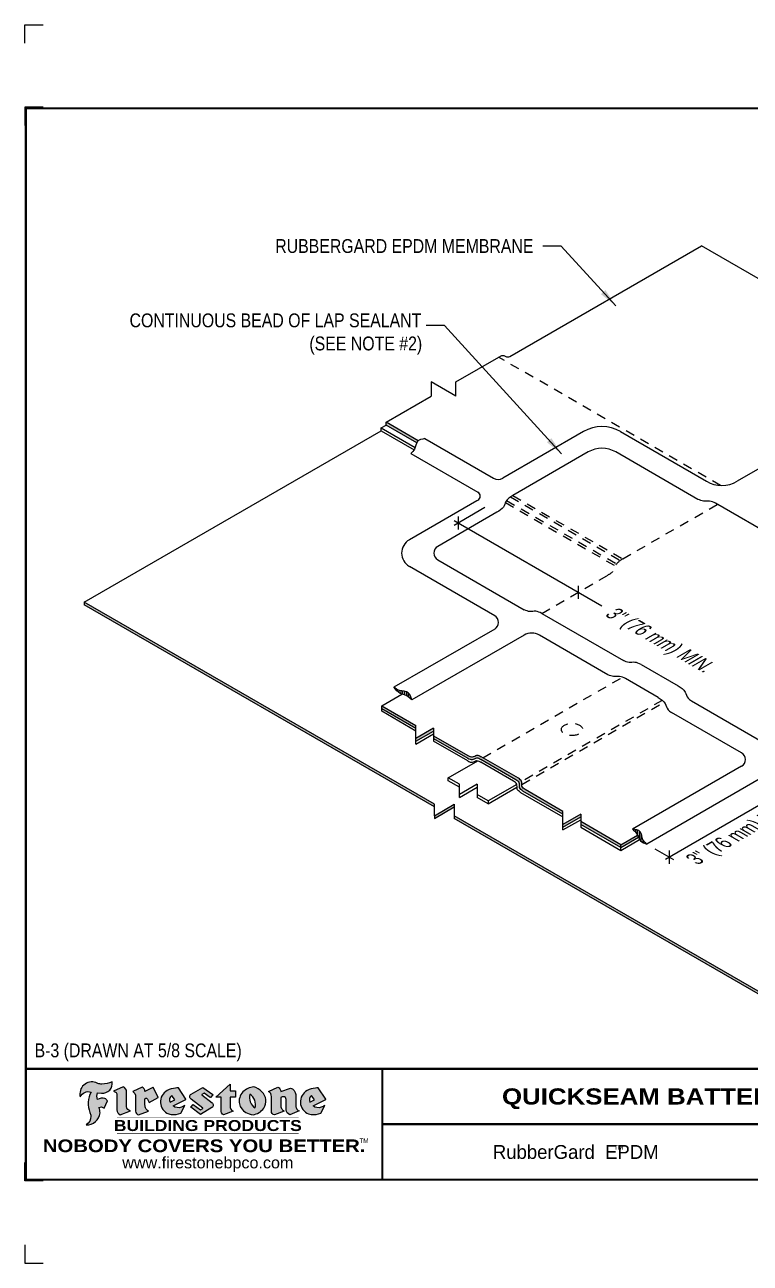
# Model space of a CAD drawing. Header units: inches. Extents: x 277.4 to 297.5, y -188.7 to -171.9.
# Drawn here: x 277.45 to 287.27, y -188.69 to -171.93 of the extents above; entities that cross this region are included whole.
import ezdxf
from ezdxf.enums import TextEntityAlignment as Align

# ---------------------------------------------------------------- set-up
doc = ezdxf.new("R2010")
doc.units = ezdxf.units.IN
doc.header["$MEASUREMENT"] = 0
doc.linetypes.add('HIDDEN2', pattern=[0.1875, 0.125, -0.0625])
doc.layers.get('0').update_dxf_attribs({"linetype": 'CONTINUOUS'})
doc.layers.get('DEFPOINTS').update_dxf_attribs({"linetype": 'CONTINUOUS'})
for name, color, linetype in [('FSBP-ACCESSORY-FIRESTONE', 7, 'CONTINUOUS'), ('FSBP-ANNO-NOTE', 7, 'CONTINUOUS'), ('FSBP-MEMBRANE', 7, 'CONTINUOUS'), ('FSBP-SEALANTS', 1, 'CONTINUOUS'), ('FSBP-TTLB', 7, 'CONTINUOUS'), ('FSBP-TTLB-BORDER', 7, 'CONTINUOUS'), ('FSBP-TTLB-TEXT', 7, 'CONTINUOUS')]:
    doc.layers.add(name, color=color, linetype=linetype)
doc.styles.add('FSBP_ARIAL', font='arial.ttf')
doc.styles.add('FSBP_ARIAL_BOLD', font='')
doc.styles.add('FSBP_ARIAL_NAR', font='ARIALN.TTF')
doc.styles.add('FSBP_BANKGOTHIC', font='bgothm.ttf')
doc.styles.get('FSBP_ARIAL_BOLD').set_extended_font_data('Arial Black')
doc.dimstyles.new('FSBP-LEADER', dxfattribs={"dimtxt": 0.1875, "dimasz": 0.25, "dimexe": 0.0625, "dimexo": 0.125, "dimgap": 0.125, "dimtad": 0, "dimtih": 1, "dimtoh": 1, "dimdec": 4, "dimzin": 0, "dimdsep": 46, "dimlunit": 4, "dimtxsty": 'FSBP_ARIAL_NAR', "dimcen": 0.09375, "dimclrd": 256, "dimclre": 256, "dimclrt": 256, "dimadec": 0, "dimazin": 0, "dimtfac": 1, "dimtdec": 4, "dimtofl": 0, "dimtmove": 0, "dimatfit": 3, "dimfxl": 1, "dimtolj": 1, "dimtzin": 0, "dimlwd": -1, "dimlwe": -1, "dimarcsym": 0})
pattern_1 = [(90, (134.5424210461586, 73.08466540321325), (-0.025, 3.469446951953614e-18), [])]

# ---------------------------------------------------------------- blocks, each defined once
blk = doc.blocks.new('TTLB-EPDM_1')
at = {"layer": 'FSBP-TTLB-TEXT'}
h = blk.add_hatch(color=1, dxfattribs=at)
edge = h.paths.add_edge_path()
edge.add_arc((1.037309769669573, -0.1982514792917306), 0.1319107607348553, 264.0410451462098, 370.3106169565175)
edge.add_arc((1.027551646585694, 0.1214293576525799), 0.3273056962876235, 270.05058356628535, 295.23459397187514, ccw=False)
edge.add_arc((1.022801957313345, -0.06680179986895154), 0.1391656561713503, 249.3281275763668, 272.0749124149863, ccw=False)
edge.add_line((0.9736743133014443, -0.1970076156048179), (0.9474927838574558, -0.1852745150568325))
edge.add_arc((0.8939498971398288, -0.3394262635682071), 0.1631857907024099, 70.84590087378872, 194.3325259843273)
edge.add_arc((0.8444260109029493, -0.4259936440910768), 0.1179914261095279, 70.96950098067128, 156.9641407594482, ccw=False)
edge.add_arc((1.153141409296894, -0.4684497516079468), 0.3110405457095052, 150.3231137483159, 203.2084295854517)
edge.add_arc((0.7562495500622943, -0.6412608153899899), 0.1218587156617311, 0.8849157075190988, 24.34668939894999, ccw=False)
edge.add_arc((0.7493781665697374, -0.6475258110744375), 0.1289731377238325, -58.36655102076742, 3.6216782311386737, ccw=False)
edge.add_arc((0.8256699029544474, -0.5792158350996106), 0.1783301886510354, 267.2205474105585, 354.1381621173521)
edge.add_arc((0.7903121048625305, -0.6011409294291745), 0.212787892960859, 0.9996158580669322, 21.00503380861244)
edge.add_arc((1.01880712263941, -0.5666691048185161), 0.05136395668415847, 40.82117713173261, 125.52727787225791, ccw=False)
edge.add_line((1.057676976260041, -0.5330924682126437), (1.102776947655911, -0.4308018311949837))
edge.add_arc((1.040858222524664, -0.4699705673995949), 0.07326744446031509, 32.31675181867256, 66.31481236598174)
edge.add_arc((1.032262518825329, -0.5063316993097662), 0.1102246948011782, 69.8179132332389, 125.254734720681)
edge.add_arc((1.127708877207287, -0.368959353531244), 0.1659710644737306, 164.1569669952081, 196.5811013160487, ccw=False)
edge.add_line((0.9680425188342383, -0.3236487780942383), (1.023615334387159, -0.3294494641845773))
h = blk.add_hatch(color=1, dxfattribs=at)
edge = h.paths.add_edge_path()
edge.add_line((1.275239419159561, -0.6223407783464694), (1.415345367376062, -0.5660418822574371))
edge.add_arc((1.421019305783958, -0.5090099247487757), 0.05731350411836949, 181.9717871001989, 264.31851000495806, ccw=False)
edge.add_line((1.363739737527226, -0.5109819325197265), (1.363412352251203, -0.3102363679013962))
edge.add_arc((1.294263659668751, -0.3103491388303989), 0.06914878453844908, 0.0934405599591014, 72.42834396969012)
edge.add_line((1.315139561173908, -0.2444268274366692), (1.186839444240604, -0.3024209471341379))
edge.add_arc((1.175246268095289, -0.3585110609420917), 0.05727567197445628, -0.017399788185912257, 78.322067691347, ccw=False)
edge.add_line((1.232521937428658, -0.3585284546236807), (1.232574268422297, -0.555126496687123))
edge.add_arc((1.305699496415486, -0.5558575689677219), 0.07312888236350451, 179.4272023230205, 245.3845503102953)
h = blk.add_hatch(color=1, dxfattribs=at)
edge = h.paths.add_edge_path()
edge.add_line((1.792026821926584, -0.3839679064720229), (1.722158956877934, -0.2518542302253621))
edge.add_arc((1.720119655279638, -0.2529327078887852), 0.002306916790721817, 27.87197133405656, 117.3766794470751)
edge.add_line((1.719058846382097, -0.250884159729182), (1.610638460368705, -0.3070279753467702))
edge.add_arc((1.547088841662962, -0.3061026658494403), 0.06355635479880145, 359.165808011073, 425.8793658831422)
edge.add_line((1.573061729235633, -0.2480956029480268), (1.446879247402876, -0.3051325108639702))
edge.add_arc((1.407812067100189, -0.370357133046621), 0.07602957263902092, -3.441403975725109, 59.07992244284969, ccw=False)
edge.add_line((1.483704536400296, -0.3749210150788969), (1.483704536400296, -0.5723838140635706))
edge.add_arc((1.54053746518044, -0.568254406115083), 0.05698275005415228, 184.1557352478595, 255.3066498366543)
edge.add_line((1.526084036778343, -0.6233736605654059), (1.657291340682093, -0.570650514527486))
edge.add_arc((1.688298576827198, -0.5021390388423987), 0.0752015358480571, 207.5160880841914, 245.649226723163, ccw=False)
edge.add_arc((1.721050197024907, -0.4914488168456328), 0.1093332836229113, 179.4823365255141, 204.5537900001094, ccw=False)
edge.add_line((1.611721375809452, -0.4904610114968335), (1.611721375809452, -0.4126404716788983))
edge.add_arc((1.628589765097195, -0.414159299036043), 0.01693662875851176, 28.356188110622725, 174.8549701683585, ccw=False)
edge.add_arc((1.627340435522395, -0.4197189881350504), 0.02111886817708033, 22.216893572439517, 40.10213956426492, ccw=False)
edge.add_line((1.646891420738257, -0.4117336534413738), (1.666638796144639, -0.4549750258192233))
edge.add_arc((1.668737246926742, -0.4540167099035481), 0.002306916790685496, 204.545128184284, 299.6323508190091)
edge.add_line((1.669877862091766, -0.4560219186518992), (1.791128135493295, -0.3870515928837648))
edge.add_line((1.791128135493295, -0.3870515928837648), (1.792026821926584, -0.3839679064720229))
h = blk.add_hatch(color=1, dxfattribs=at)
h.paths.add_polyline_path([(2.063388732080512, -0.2583237030618903, 0.02524281661523788), (2.025024361750752, -0.2610532129309178, 0.1213611957758757), (1.901773912052249, -0.3008158885520373, 0.6151668103976068), (1.93274136141747, -0.6099060679591872, 0.05306812109568645), (1.967936229862175, -0.617865745600497, 0.1150932231766138), (2.099126721549737, -0.5994933789882708), (2.151195569562105, -0.4944891916583316, -0.08755405562188731), (2.104230609512001, -0.5187113292177372, -0.265591761123442), (1.992692314386659, -0.5010701623316862), (2.165347897647223, -0.4141184325909109, 0.4518949533370738), (2.166222728871162, -0.4107679608846269)])
h.paths.add_polyline_path([(2.014217313945437, -0.4188965037300676), (1.951113654018855, -0.4515330109460507, -0.3720533890450154), (1.973177450672722, -0.3607130665457561)], flags=16)
h = blk.add_hatch(color=1, dxfattribs=at)
edge = h.paths.add_edge_path()
edge.add_arc((2.260407392426802, -0.3775796671688782), 0.04152450223225729, 123.20805433950699, 232.2027298779723, ccw=False)
edge.add_line((2.237665217914071, -0.3428366421988329), (2.393535971665983, -0.2540943745380986))
edge.add_arc((2.394677353533142, -0.2560991469722482), 0.002306916790741334, 55.64644466176611, 119.65426054492559, ccw=False)
edge.add_line((2.395979141996861, -0.2541946229174954), (2.531809646140459, -0.3470380726374032))
edge.add_arc((2.530468902927946, -0.3489153772789875), 0.002306916790700397, -42.731101238422525, 54.4661353739603, ccw=False)
edge.add_line((2.532163440279987, -0.3504807552658491), (2.498457913851155, -0.3869673252714421))
edge.add_arc((2.496763376499139, -0.3854019472845934), 0.002306916790672934, 233.7527076894875, 317.26889876138785, ccw=False)
edge.add_line((2.495399362263356, -0.38726241234572), (2.413849913492982, -0.3274738082119626))
edge.add_arc((2.412485899257181, -0.3293342732731342), 0.002306916790720064, 53.75270768979358, 124.4135619297835)
edge.add_line((2.41118211687575, -0.3274311136421062), (2.382933981293377, -0.346782838468144))
edge.add_arc((2.38423776367478, -0.3486859980991606), 0.002306916790694898, 124.4135619293799, 231.8459020253626)
edge.add_line((2.382812599816248, -0.3505000469010184), (2.519899969301207, -0.4581994452042721))
edge.add_arc((2.494247019847682, -0.4908523236374461), 0.04152450223225742, -55.21225898295222, 51.84590202520428, ccw=False)
edge.add_line((2.517938320565804, -0.5249552055672808), (2.364434947484597, -0.6179520922513717))
edge.add_arc((2.36323960192349, -0.6159790200102006), 0.002306916790726996, 233.2955624372927, 301.20872157023314, ccw=False)
edge.add_line((2.361860787187538, -0.6178285429225383), (2.231266621301074, -0.5204709167214361))
edge.add_arc((2.232647938930649, -0.5186232623475259), 0.002306916790697672, 135.5134179846393, 233.21798691998708, ccw=False)
edge.add_line((2.231002150870836, -0.5170067083764565), (2.262839375599356, -0.4845937328397696))
edge.add_arc((2.264485163659225, -0.4862102868108537), 0.002306916790748497, 53.0352839999411, 135.513417985369, ccw=False)
edge.add_line((2.265872365996302, -0.4843670465239001), (2.361834678328762, -0.5565872257804898))
edge.add_arc((2.363221880665761, -0.5547439854936304), 0.002306916790627066, 233.0352840000685, 302.2362632414394)
edge.add_line((2.36445241715569, -0.5566953042850713), (2.39428499383348, -0.5378823484768844))
edge.add_arc((2.393054457343549, -0.5359310296853765), 0.002306916790685166, 302.2362632406177, 412.2027298768422)
edge.add_line((2.394468296066179, -0.5341081404551886), (2.234958295420142, -0.4103916733127022))
h = blk.add_hatch(color=1, dxfattribs=at)
edge = h.paths.add_edge_path()
edge.add_line((2.763460561272041, -0.2072496393923444), (2.763460561272041, -0.2969520779963801))
edge.add_arc((2.765767478062699, -0.2969520779963943), 0.00230691679065842, 179.9999999996471, 269.9999999996471)
edge.add_line((2.765767478062685, -0.2992589947870528), (2.835417693520355, -0.2992589947870528))
edge.add_arc((2.835417693520355, -0.3015659115777538), 0.002306916790701052, 0, 90, ccw=False)
edge.add_line((2.837724610311056, -0.3015659115777538), (2.837724610311056, -0.3790761307453892))
edge.add_arc((2.83541769352037, -0.3790761307453749), 0.002306916790686842, 269.99999999964706, 359.99999999964706, ccw=False)
edge.add_line((2.835417693520355, -0.3813830475360618), (2.765767478062685, -0.3813830475360618))
edge.add_arc((2.765767478062699, -0.3836899643267202), 0.00230691679065842, 90.00000000035294, 180.0000000003529)
edge.add_line((2.763460561272041, -0.3836899643267344), (2.763460561272041, -0.5033995910642801))
edge.add_arc((2.836735953378943, -0.5071368822038516), 0.07337063740681413, 177.0802527808789, 245.3249543133826)
edge.add_line((2.806105814540615, -0.5738080530967267), (2.674529557384915, -0.6226036013049594))
edge.add_arc((2.708610405062069, -0.564298408791804), 0.06753517344606039, 177.0345319916277, 239.6926428024901, ccw=False)
edge.add_line((2.641165668230087, -0.560804539009709), (2.641165668230087, -0.3836899643267344))
edge.add_arc((2.638858751439429, -0.3836899643267202), 0.00230691679065842, 359.9999999996471, 449.999999999647)
edge.add_line((2.638858751439443, -0.3813830475360618), (2.572857950769389, -0.3813830475360618))
edge.add_line((2.572857950769389, -0.3813830475360618), (2.763460561272041, -0.2072496393923444))
h = blk.add_hatch(color=1, dxfattribs=at)
edge = h.paths.add_edge_path(flags=16)
edge.add_arc((2.940363509127394, -0.4847985213681437), 0.1684614578629418, 344.5558804047865, 417.0140046669545)
edge.add_arc((3.194458079644619, -0.3883534532477785), 0.1684614578629414, 164.5558804047864, 237.0140046669546)
edge = h.paths.add_edge_path()
edge.add_arc((3.069375116502199, -0.4399344555144872), 0.1828726885096673, 136.0914512150047, 191.213418978326)
edge.add_arc((3.064939550433406, -0.4318234379590333), 0.1803148804748503, 194.0167254156723, 240.6663730831859)
edge.add_arc((3.098047041778981, -0.3845058757092554), 0.2378525180183701, 239.2975390661776, 264.2889872773176)
edge.add_arc((3.04884478212623, -0.4190232383793012), 0.203760689247156, 277.1986764832036, 326.503572961274)
edge.add_arc((3.077739326803546, -0.4341046616465112), 0.171374865791709, 325.3768876809902, 406.3828327799087)
edge.add_arc((3.011839488065919, -0.4896144380417797), 0.2571945645850002, 44.28462553519766, 73.82901434867304)
edge.add_arc((3.117152499586992, -0.4983433120546693), 0.2579560664039132, 97.50292863483666, 134.1039137579027)
h = blk.add_hatch(color=1, dxfattribs=at)
edge = h.paths.add_edge_path()
edge.add_line((3.322690228557462, -0.5721896537377091), (3.322690228557462, -0.3749210150788969))
edge.add_arc((3.246797759257384, -0.3703571330465745), 0.076029572638996, 356.5585960242387, 419.0799224428129)
edge.add_line((3.285864939560099, -0.3051325108639702), (3.412047421392799, -0.2480956029480268))
edge.add_arc((3.386074533820159, -0.3061026658494941), 0.06355635479883807, 0.3962622833877276, 65.87936588318718, ccw=False)
edge.add_line((3.449629368605429, -0.3056631084210863), (3.580526418688805, -0.2593848434574539))
edge.add_arc((3.555744121700958, -0.3530904070730321), 0.09692726601172152, 2.366977007666776, 75.18615851992018, ccw=False)
edge.add_line((3.652588689330287, -0.3490873311063041), (3.652588689330287, -0.4883770011386872))
edge.add_arc((3.761877549389556, -0.4914934052703811), 0.1093332836229047, 178.3666365323574, 204.5537900000422)
edge.add_arc((3.729125929191727, -0.5021836272670953), 0.07520153584796169, 207.5160880841711, 245.2240541443093)
edge.add_line((3.697611150971852, -0.5704631245385627), (3.572585913552643, -0.6207021253773775))
edge.add_arc((3.59534718600759, -0.5526356419907701), 0.07177131519198746, 180.3328587115751, 251.51018566665869, ccw=False)
edge.add_line((3.523577081955409, -0.5530525936986663), (3.523577081955409, -0.4153032515383615))
edge.add_arc((3.486319529276879, -0.4148773504126441), 0.0372599868942854, 359.3450650296066, 449.0500281941028)
edge.add_arc((3.482769874121713, -0.4419622099033496), 0.06447454900600783, 86.29402372314017, 119.8211331593848)
edge.add_line((3.450707067966732, -0.3860252459975726), (3.450707067966732, -0.4904610114968335))
edge.add_arc((3.560035889182251, -0.491448816845647), 0.1093332836229751, 179.4823365255069, 204.5537900001023)
edge.add_arc((3.527284268984408, -0.5021390388424952), 0.07520153584796385, 207.5160880841699, 245.6492267231416)
edge.add_line((3.496277032839316, -0.570650514527486), (3.365069728935509, -0.6233736605654059))
edge.add_arc((3.37950248606194, -0.5682868177318081), 0.05694615642555727, 183.9298782390169, 255.318496325343, ccw=False)
h = blk.add_hatch(color=1, dxfattribs=at)
h.paths.add_polyline_path([(3.957695472291277, -0.2583237030618903, 0.02524281661523822), (3.919331101961575, -0.2610532129309178, 0.1085638477195505), (3.807890832595604, -0.2939221658134414, 0.6425897848490651), (3.827048101628293, -0.6099060679591872, 0.05306812109569052), (3.862242970072884, -0.617865745600497, 0.1150932231766133), (3.993433461760503, -0.5994933789882708), (4.045502309772871, -0.4944891916583316, -0.08755405562189084), (3.998537349722767, -0.5187113292177372, -0.2655917611234366), (3.886999054597368, -0.5010701623316862), (4.059654637857989, -0.4141184325909109, 0.4518949533370731), (4.060529469081928, -0.4107679608846269)])
h.paths.add_polyline_path([(3.90852405415626, -0.4188965037300676), (3.845420394229677, -0.4515330109460507, -0.3720533890450147), (3.867484190883488, -0.3607130665457561)], flags=16)
at = {"layer": 'DEFPOINTS', "linetype": 'Continuous', "ltscale": 1.75}
for points in [[(-0.015625, 13.88083333333333), (-0.015625, 14.13083333333333), (0.234375, 14.13083333333333)], [(-0.015625, -2.380833333333342), (-0.015625, -2.630833333333342), (0.234375, -2.630833333333342)]]:
    blk.add_lwpolyline(points, dxfattribs=at)
at = {"layer": 'DEFPOINTS', "color": 1}
for points in [[(0.234375, 13.015625), (-0.015625, 13.015625), (-0.015625, 12.765625)], [(0.234375, -1.515625), (-0.015625, -1.515625), (-0.015625, -1.265625)]]:
    blk.add_lwpolyline(points, dxfattribs=at)
at = {"layer": 'FSBP-TTLB', "const_width": 0.03125}
for points in [[(0, 0), (0, -1.5), (20, -1.5), (20, 0), (0, 0)], [(4.825208527206769, 0), (4.825208527206769, -0.75)], [(4.825208527206769, -0.75), (15.84028770518938, -0.75)], [(4.825208527206769, -0.75), (4.825208527206769, -1.5)]]:
    blk.add_lwpolyline(points, dxfattribs=at)
at = {"layer": 'FSBP-TTLB-BORDER', "const_width": 0.03125}
blk.add_lwpolyline([(20, 0), (20, 13), (0, 13), (0, 0)], dxfattribs=at)
at = {"layer": 'FSBP-TTLB-TEXT', "color": 1}
blk.add_line((0.7358432058323388, -0.379822754145593), (0.7358432058323388, -0.379822754145593), dxfattribs=at)
for points in [[(1.023615323725323, -0.3294494630716969, 0.5000510906601082), (1.167090420776901, -0.1746414942047778, -0.1103304102359608), (1.027840608309816, -0.2058762110801382, -0.09957876667165425), (0.9736743133014443, -0.1970076156048179), (0.9474927838574558, -0.1852745150568325, 0.5978159689075124), (0.7358432058323388, -0.379822754145593, -0.3938834584182213), (0.8828996422548698, -0.3144510229727047, 0.2349406564350952), (0.86727108227484, -0.5910237178633082, -0.1027304183841549), (0.8780937320133262, -0.6393788197974146, -0.2772692352614086), (0.8170223912655956, -0.7573362346216896, 0.3985429150902959), (1.003067614090241, -0.5974286950643517, 0.0875124847930418), (0.9889600163401155, -0.5248671157293501, -0.3874031597924062), (1.057676976260041, -0.5330924682126437), (1.102776947655911, -0.4308018311949837, 0.1494423498871741), (1.07029056398062, -0.4028746979725923, 0.2467195073738216), (0.9686394281704906, -0.4163228904100862, -0.1424285161541127), (0.9680425188342383, -0.3236487780942383), (1.023615334387159, -0.3294494641845773)], [(2.166222728871162, -0.4107679608846269), (2.063388732080512, -0.2583237030618903, 0.02524281661523788), (2.025024361750752, -0.2610532129309178, 0.1085638477195265), (1.913584092384895, -0.2939221658134414, 0.6425897848491228), (1.93274136141747, -0.6099060679591872, 0.05306812109568648), (1.967936229862175, -0.617865745600497, 0.1150932231766137), (2.099126721549737, -0.5994933789882708), (2.151195569562105, -0.4944891916583316, -0.0875540556218873), (2.104230609512001, -0.5187113292177372, -0.2655917611234418), (1.992692314386659, -0.5010701623316862), (2.165347897647223, -0.4141184325909109)], [(2.763460561272041, -0.2072496393923444), (2.763460561272041, -0.2969520779963801, 0.4142135623730958), (2.765767478062685, -0.2992589947870528), (2.835417693520355, -0.2992589947870528, -0.414213562373095), (2.837724610311056, -0.3015659115777538), (2.837724610311056, -0.3790761307453892, -0.4142135623730938), (2.835417693520355, -0.3813830475360618), (2.765767478062685, -0.3813830475360618, 0.4142135623730958), (2.763460561272041, -0.3836899643267344), (2.763460561272041, -0.5033995910642801, 0.3068985753588853), (2.806105814540615, -0.5738080530967267), (2.674529557384915, -0.6226036013049594, -0.2804194150632976), (2.641165668230087, -0.560804539009709), (2.641165668230087, -0.3836899643267344, 0.414213562373095), (2.638858751439443, -0.3813830475360618), (2.572857950769389, -0.3813830475360618), (2.763460561272041, -0.2072496393923444)], [(4.060529469081928, -0.4107679608846269), (3.957695472291277, -0.2583237030618903, 0.02524281661523788), (3.919331101961575, -0.2610532129309178, 0.1085638477195265), (3.807890832595604, -0.2939221658134414, 0.6425897848491228), (3.827048101628293, -0.6099060679591872, 0.05306812109568648), (3.862242970072884, -0.617865745600497, 0.1150932231766137), (3.993433461760503, -0.5994933789882708), (4.045502309772871, -0.4944891916583316, -0.0875540556218873), (3.998537349722767, -0.5187113292177372, -0.2655917611234418), (3.886999054597368, -0.5010701623316862), (4.059654637857989, -0.4141184325909109)], [(4.059654637857989, -0.4141184325909109, 0.4518949533370731), (4.060529469081928, -0.4107679608846269, 0.4518949533370731)]]:
    blk.add_lwpolyline(points, format="xyb", dxfattribs=at)
for points in [[(1.275239419159561, -0.6223407783464694), (1.415345367376062, -0.5660418822574371, -0.3756100036733062), (1.363739737527226, -0.5109819325197265), (1.363412352251203, -0.3102363679013962, 0.3265360292958048), (1.315139561173908, -0.2444268274366692), (1.186839444240604, -0.3024209471341379, -0.3557863980845349), (1.232521937428658, -0.3585284546236807), (1.232574268422297, -0.555126496687123, 0.2960110723418457)], [(1.792026821926584, -0.3839679064720229), (1.722158956877934, -0.2518542302253621, 0.4116839150163434), (1.719058846382097, -0.250884159729182), (1.610638460368705, -0.3070279753467702, 0.2996033003794034), (1.573061729235633, -0.2480956029480268), (1.446879247402876, -0.3051325108639702, -0.2797757560995365), (1.483704536400296, -0.3749210150788969), (1.483704536400296, -0.5723838140635706, 0.320828638474519), (1.526084036778343, -0.6233736605654059), (1.657291340682093, -0.570650514527486, -0.1679398621276611), (1.621603752698661, -0.5368819723450571, -0.1098333365370753), (1.611721375809452, -0.4904610114968335), (1.611721375809452, -0.4126404716788983, -0.743334502655012), (1.64349420176768, -0.4061152228778298, -0.07819791644735608), (1.646891420738257, -0.4117336534413738), (1.666638796144639, -0.4549750258192233, 0.4404648714563479), (1.669877862091766, -0.4560219186518992), (1.791128135493295, -0.3870515928837648)], [(2.234958295420142, -0.4103916733127022, -0.5150044486718882), (2.237665217914071, -0.3428366421988329), (2.393535971665983, -0.2540943745380986, -0.2867822934100265), (2.395979141996861, -0.2541946229174954), (2.531809646140459, -0.3470380726374032, -0.4515027974650387), (2.532163440279987, -0.3504807552658491), (2.498457913851155, -0.3869673252714421, -0.3814439164929681), (2.495399362263356, -0.38726241234572), (2.413849913492982, -0.3274738082119626, 0.3184718635035665), (2.41118211687575, -0.3274311136421062), (2.382933981293377, -0.346782838468144, 0.5064094529656681), (2.382812599816248, -0.3505000469010184), (2.519899969301207, -0.4581994452042721, -0.5043597839115849), (2.517938320565804, -0.5249552055672808), (2.364434947484597, -0.6179520922513717, -0.3053163970316367), (2.361860787187538, -0.6178285429225383), (2.231266621301074, -0.5204709167214361, -0.4541703869768119), (2.231002150870836, -0.5170067083764565), (2.262839375599356, -0.4845937328397696, -0.3762644290664977), (2.265872365996302, -0.4843670465239001), (2.361834678328762, -0.5565872257804898, 0.3114700032088108), (2.36445241715569, -0.5566953042850713), (2.39428499383348, -0.5378823484768844, 0.520381097387146), (2.394468296066179, -0.5341081404551886)], [(2.937624918725987, -0.3131105398334029, 0.2452625673097023), (2.889993533867141, -0.4754966266250307, 0.2064059665179019), (2.976604338974084, -0.5890186876871866, 0.1094800500670344), (3.074378098474654, -0.6211778035979165, 0.2185147641853038), (3.218764944843201, -0.5314757029352819, 0.3689489483072479), (3.195959963110113, -0.3100352223135445, 0.1296305888694145), (3.0834694040758, -0.242595816912754, 0.1610736375384317)], [(3.322690228557462, -0.5721896537377091), (3.322690228557462, -0.3749210150788969, 0.2797757560995341), (3.285864939560099, -0.3051325108639702), (3.412047421392799, -0.2480956029480268, -0.2937618496109166), (3.449629368605429, -0.3056631084210863), (3.580526418688805, -0.2593848434574539, -0.3288760160581939), (3.652588689330287, -0.3490873311063041), (3.652588689330287, -0.4883770011386872, 0.114762897203527), (3.662431105063263, -0.536926560769686, 0.166032965990522), (3.697611150971852, -0.5704631245385627), (3.572585913552643, -0.6207021253773775, -0.3209557512194564), (3.523577081955409, -0.5530525936986663), (3.523577081955409, -0.4153032515383615, 0.4127061514896111), (3.48693727661589, -0.3776224848030694, 0.1473421876160361), (3.450707067966732, -0.3860252459975726), (3.450707067966732, -0.4904610114968335, 0.1098333365370753), (3.460589444855941, -0.5368819723450855, 0.1679398621276611), (3.496277032839316, -0.570650514527486), (3.365069728935509, -0.6233736605654059, -0.3219729545308964), (3.322690228557462, -0.5721896537377091, 29.1476284739)], [(1.951113654018855, -0.4515330109460507), (2.014217313945437, -0.4188965037300676), (1.973177450672722, -0.3607130665457561, 0.3720533890450154)], [(3.10274193015772, -0.5296595419651595, 0.3271311138286319), (3.032079658614293, -0.3434924326507627, 0.3271311138286322)], [(3.845420394229677, -0.4515330109460507), (3.90852405415626, -0.4188965037300676), (3.867484190883488, -0.3607130665457561, 0.3720533890450154)]]:
    blk.add_lwpolyline(points, format="xyb", close=True, dxfattribs=at)
at = {"layer": 'FSBP-TTLB-TEXT', "const_width": 0.0078125}
for points in [[(1.233926579809207, -0.6584455781731435), (3.691229482685259, -0.6584455781731577)], [(1.233926579809207, -0.8761560960495984), (3.691229482685259, -0.8761560960495842)]]:
    blk.add_lwpolyline(points, dxfattribs=at)
at = {"layer": 'FSBP-TTLB-TEXT', "color": 1}
for centre, start, end in [((1.789987520328282, -0.3850463841354355), 299.6323508193319, 27.87197133380463), ((2.164310260790558, -0.412058050385383), 296.7304547840455, 34.00233684987403)]:
    blk.add_arc(centre, 0.00230691679068068, start, end, dxfattribs=at)
at = {"layer": 'FSBP-TTLB-TEXT', "lineweight": 18, "style": 'FSBP_ARIAL_BOLD'}
blk.add_text('BUILDING PRODUCTS', height=0.1484375, dxfattribs=at).set_placement((2.462578031247233, -0.7673008371113639), align=Align.MIDDLE_CENTER)
at = {"layer": 'FSBP-TTLB-TEXT', "color": 1}
for s, height, style, p in [('NOBODY COVERS YOU BETTER.', 0.171875, 'FSBP_ARIAL_BOLD', (2.412604263603384, -1.041650450587369)), ('TM', 0.0625, 'FSBP_BANKGOTHIC', (4.576671173373001, -0.9725745042934193))]:
    blk.add_text(s, height=height, dxfattribs=dict(at, style=style)).set_placement(p, align=Align.MIDDLE_CENTER)
at = {"layer": 'FSBP-TTLB-TEXT'}
for s, height, style, p in [('RubberGard  EPDM', 0.1875, 'FSBP_BANKGOTHIC', (7.443365678241776, -1.125)), ('TM', 0.0625, 'FSBP_BANKGOTHIC', (8.023397742165457, -1.062518816683806)), ('www.firestonebpco.com', 0.15625, 'FSBP_ARIAL', (2.462578031247233, -1.268657306740124))]:
    blk.add_text(s, height=height, dxfattribs=dict(at, style=style)).set_placement(p, align=Align.MIDDLE_CENTER)
for tag, height, style, p in [('MAXIMUM_WARRANTY', 0.1875, 'FSBP_ARIAL_BOLD', (18.03987100774941, 0.2240244307510579)), ('ACCPT_SYSTEMS', 0.21875, 'FSBP_ARIAL', (12.49438170418193, -1.125))]:
    blk.add_attdef(tag, text='', height=height, dxfattribs=dict(at, style=style)).set_placement(p, align=Align.MIDDLE_LEFT)
for tag, height, style, p in [('DETAIL_DESCP_LINE_1', 0.21875, 'FSBP_ARIAL_BOLD', (10.33118450231211, -0.3736318192489421)), ('ISSUE_REV_DATE', 0.21875, 'FSBP_ARIAL', (16.84069633627263, -0.7282559425942452)), ('DETAIL_NUMBER', 0.4375, 'FSBP_ARIAL', (18.91941590748775, -0.8931630692489421))]:
    blk.add_attdef(tag, text='', height=height, dxfattribs=dict(at, style=style)).set_placement(p, align=Align.MIDDLE_CENTER)

msp = doc.modelspace()

# ---------------------------------------------------------------- hatches: boundary and pattern name
at = {"layer": 'FSBP-MEMBRANE'}
h = msp.add_hatch(color=256, dxfattribs=at)
edge = h.paths.add_edge_path()
edge.add_line((282.3386251699789, -177.3079916214365), (282.3386251699789, -177.3454916214371))
edge.add_line((282.3386251699789, -177.3454916214371), (282.7526453360551, -177.5845262757711))
edge.add_spline(control_points=[(282.7526453360551, -177.5845262757711), (282.7547893825515, -177.5803881082755), (282.7606683385544, -177.5708686917657), (282.7686318122929, -177.5632661161456), (282.7739320277897, -177.5593161529738)], knot_values=[0.09305818166656854, 0.09305818166656854, 0.09305818166656854, 0.09305818166656854, 0.1078660927227675, 0.1292804234083405, 0.1292804234083405, 0.1292804234083405, 0.1292804234083405], degree=3, periodic=0)
edge.add_line((282.7739320277897, -177.5593161529738), (282.3386251699789, -177.3079916214365))
msp.add_hatch(color=256, dxfattribs=at).paths.add_polyline_path([(278.2533434398612, -179.7416301280361), (278.2533434398612, -179.7791301280359), (282.9919738518308, -182.5149796719767), (282.9919738518308, -182.4774796719768)])
h = msp.add_hatch(color=256, dxfattribs=at)
h.paths.add_polyline_path([(282.2801732777965, -181.1449023262151), (282.2801732777965, -181.1824023262153), (282.7423072909427, -181.4492155231068), (282.7423072909426, -181.4117155231067)])
h.paths.add_polyline_path([(282.982437909884, -181.4867155231067), (282.982437909884, -181.4492155231068), (282.7423072909427, -181.5878550005933), (282.7423072909427, -181.6253550005934)])
edge = h.paths.add_edge_path()
edge.add_line((282.982437909884, -181.5503550005932), (282.982437909884, -181.5878550005934))
edge.add_line((282.982437909884, -181.5878550005934), (283.4445719229795, -181.8546681974557))
edge.add_spline(control_points=[(283.4445719229837, -181.8546681974578), (283.4657988204937, -181.8658614239305), (283.5071458475504, -181.8876642633517), (283.5654664160084, -181.836875988851), (283.6042545976081, -181.8604227968191), (283.6234288783937, -181.8720627626273)], knot_values=[0, 0, 0, 0, 0.07911062281623087, 0.1540964269747002, 0.2274015220446953, 0.2274015220446953, 0.2274015220446953, 0.2274015220446953], degree=3, periodic=0)
edge.add_line((283.623428878395, -181.8720627626283), (284.0967389502476, -182.1453284600221))
edge.add_spline(control_points=[(284.0967389502474, -182.1453284600221), (284.1155440497463, -182.157555891498), (284.1535854043358, -182.1822910999727), (284.1331216051255, -182.2568697192539), (284.1707015500883, -182.2846669887209), (284.1899944883464, -182.2989376589973)], knot_values=[0, 0, 0, 0, 0.07330509507001753, 0.1482908992285296, 0.227401522044658, 0.227401522044658, 0.227401522044658, 0.227401522044658], degree=3, periodic=0)
edge.add_line((284.1899944883471, -182.2989376589979), (284.7327975271278, -182.6123251395548))
edge.add_line((284.7327975271278, -182.6123251395548), (284.7327975271278, -182.5748251395548))
edge.add_line((284.7327975271278, -182.5748251395547), (284.2224704409884, -182.2801876589976))
edge.add_spline(control_points=[(284.2224704409883, -182.2801876589974), (284.2031775027303, -182.2659169887209), (284.1773635062992, -182.2468227985743), (284.1758244740657, -182.2169987843961), (284.1758365977635, -182.2093012603571)], knot_values=[0, 0, 0, 0, 0.07911062281619348, 0.1058501980217167, 0.1058501980217167, 0.1058501980217167, 0.1058501980217167], degree=3, periodic=0)
edge.add_spline(control_points=[(284.1758365977635, -182.2093012603571), (284.1758570716173, -182.1963020925725), (284.1770208856922, -182.1828367400346), (284.1737981834555, -182.1714156393646)], knot_values=[0.1058501980217167, 0.1058501980217167, 0.1058501980217167, 0.1058501980217167, 0.1510065655522971, 0.1510065655522971, 0.1510065655522971, 0.1510065655522971], degree=3, periodic=0)
edge.add_spline(control_points=[(284.1737981834555, -182.1714156393646), (284.1735776674163, -182.1706341411996), (284.1676177500848, -182.1515487178285), (284.1480200023882, -182.138805891498), (284.1292149028893, -182.1265784600222)], knot_values=[0.1510065655522971, 0.1510065655522971, 0.1510065655522971, 0.1510065655522971, 0.1540964269746489, 0.2274015220446077, 0.2274015220446077, 0.2274015220446077, 0.2274015220446077], degree=3, periodic=0)
edge.add_line((284.1292149028897, -182.1265784600226), (283.6249235656406, -181.835425720712))
edge.add_spline(control_points=[(283.6249235656389, -181.8354257207106), (283.6057492848532, -181.8237857549024), (283.5669611032536, -181.8002389469344), (283.5086405347956, -181.851027221435), (283.4672935077389, -181.8292243820139), (283.4460666102289, -181.8180311555412)], knot_values=[0, 0, 0, 0, 0.07330509506999511, 0.1482908992284644, 0.2274015220446519, 0.2274015220446519, 0.2274015220446519, 0.2274015220446519], degree=3, periodic=0)
edge.add_line((283.4460666102254, -181.8180311555392), (282.982437909884, -181.5503550005932))
h.paths.add_polyline_path([(284.9729281460693, -182.6498251395548), (284.9729281460693, -182.6123251395547), (284.7327975271278, -182.7509646170412), (284.7327975271278, -182.7884646170413)])
h.paths.add_polyline_path([(284.9729281460693, -182.7134646170412), (284.9729281460692, -182.7509646170413), (285.5157311848506, -183.0643520975986), (285.5157311848506, -183.0268520975987)])
edge = h.paths.add_edge_path()
edge.add_spline(control_points=[(285.7560175110495, -182.9256227224851), (285.7515626885778, -182.9157518561009), (285.7472643606102, -182.9056647384783), (285.7424914708407, -182.8959319854408)], knot_values=[0.12616494056898, 0.12616494056898, 0.12616494056898, 0.12616494056898, 0.1643446745550489, 0.1643446745550489, 0.1643446745550489, 0.1643446745550489], degree=3, periodic=0)
edge.add_line((285.7424914708407, -182.8959319854408), (285.5157311848507, -183.0268520975987))
edge.add_line((285.5157311848507, -183.0268520975986), (285.5157311848507, -183.0643520975987))
edge.add_line((285.5157311848507, -183.0643520975987), (285.7560175110495, -182.9256227224851))
h = msp.add_hatch(color=256, dxfattribs=at)
h.paths.add_polyline_path([(283.2619728504815, -182.6333636665287), (283.2619728504815, -182.6708636665286), (287.9509155651219, -185.378026005041), (287.9509155651219, -185.340526005041)])
h.paths.add_polyline_path([(283.2619728504815, -182.5149796719768), (283.2619728504815, -182.4774796719769), (282.9919738518308, -182.6333636665287), (282.9919738518308, -182.6708636665288)])
at = {"layer": 'FSBP-SEALANTS'}
h = msp.add_hatch(dxfattribs=at)
h.set_pattern_fill('ANSI31', color=256, scale=0.2, angle=45, style=0)
h.set_pattern_definition(pattern_1)
edge = h.paths.add_edge_path()
edge.add_spline(control_points=[(282.6860798627538, -181.0668020501245), (282.6756656226019, -181.0270225191671), (282.6534446743019, -180.9421446127703), (282.5239250310443, -180.9536554244389), (282.4673693371226, -180.9113125554085), (282.4441891602524, -180.893957712328)], knot_values=[0, 0, 0, 0, 0.1314172801804019, 0.2804061118279817, 0.3838827849827198, 0.3838827849827198, 0.3838827849827198, 0.3838827849827198], degree=3, periodic=0)
edge.add_spline(control_points=[(282.4441891602524, -180.893957712328), (282.4702748829645, -180.9265896824107), (282.5015792540423, -180.9657499277196), (282.5458424797034, -180.9843314219608), (282.5533989303821, -180.9871554221455)], knot_values=[0.1878152017506203, 0.1878152017506203, 0.1878152017506203, 0.1878152017506203, 0.3328294689591825, 0.3618406823695032, 0.3618406823695032, 0.3618406823695032, 0.3618406823695032], degree=3, periodic=0)
edge.add_spline(control_points=[(282.5533989303821, -180.9871554221455), (282.5749649685416, -180.9952150917358), (282.627163635112, -181.0084410982562), (282.6649509588784, -181.0458722826993), (282.6860798627538, -181.0668020501245)], knot_values=[0, 0, 0, 0, 0.08279772634861682, 0.1878152017506204, 0.1878152017506204, 0.1878152017506204, 0.1878152017506204], degree=3, periodic=0)
h = msp.add_hatch(dxfattribs=at)
h.set_pattern_fill('ANSI31', color=256, scale=0.2, angle=45, style=0)
h.set_pattern_definition(pattern_1)
edge = h.paths.add_edge_path()
edge.add_spline(control_points=[(285.8677120229317, -183.0173858659831), (285.8476761580715, -182.9998122403257), (285.7983206696767, -182.956522126161), (285.8023713958908, -182.8294407057842), (285.7161217870101, -182.8210195560138), (285.6737313161983, -182.8168806792331)], knot_values=[0, 0, 0, 0, 0.09391885667534985, 0.23135567508684, 0.3641902836959798, 0.3641902836959798, 0.3641902836959798, 0.3641902836959798], degree=3, periodic=0)
edge.add_spline(control_points=[(285.6737313161983, -182.8168806792331), (285.6948557777268, -182.8346228704), (285.7220453039767, -182.8574590393509), (285.7389732670447, -182.8887577555014), (285.7424914708407, -182.8959319854408)], knot_values=[0, 0, 0, 0, 0.09802180474914961, 0.1261649405689799, 0.1261649405689799, 0.1261649405689799, 0.1261649405689799], degree=3, periodic=0)
edge.add_spline(control_points=[(285.7424914708407, -182.8959319854408), (285.7472643606102, -182.9056647384783), (285.7515626885778, -182.9157518561009), (285.7560175110495, -182.9256227224851)], knot_values=[0.1261649405689799, 0.1261649405689799, 0.1261649405689799, 0.1261649405689799, 0.1643446745550489, 0.1643446745550489, 0.1643446745550489, 0.1643446745550489], degree=3, periodic=0)
edge.add_spline(control_points=[(285.7560175110495, -182.9256227224851), (285.7605659833408, -182.9357010954221), (285.7652775989886, -182.9455540294334), (285.7708240552365, -182.9545741602129)], knot_values=[0.1643446745550489, 0.1643446745550489, 0.1643446745550489, 0.1643446745550489, 0.2033270275489429, 0.2033270275489429, 0.2033270275489429, 0.2033270275489429], degree=3, periodic=0)
edge.add_spline(control_points=[(285.7708240552365, -182.9545741602129), (285.7745565727797, -182.9606443057024), (285.7967256726204, -182.9913475724829), (285.8358456585143, -183.0056970589682), (285.8677120229317, -183.0173858659831)], knot_values=[0.2033270275489429, 0.2033270275489429, 0.2033270275489429, 0.2033270275489429, 0.2295604115184848, 0.3448080262700725, 0.3448080262700725, 0.3448080262700725, 0.3448080262700725], degree=3, periodic=0)

# ---------------------------------------------------------------- linework, layer by layer
at = {"layer": 'FSBP-ACCESSORY-FIRESTONE', "linetype": 'HIDDEN2'}
for p, q in [((283.6490708021518, -181.8493671342116), (285.5376624671699, -180.758988228024)), ((286.0778204793079, -181.0721278543111), (284.1737981834556, -182.1714156393646)), ((284.1758365977636, -182.2093012603151), (286.1024015114173, -181.0969984888059))]:
    msp.add_line(p, q, dxfattribs=at)
at = {"layer": 'FSBP-ACCESSORY-FIRESTONE'}
for p, q in [((283.1798562782138, -182.1202682659148), (283.5808086741608, -181.8887782921825)), ((283.1798562782138, -182.1593307659148), (283.1798562782138, -182.1202682659148)), ((283.3304239074257, -182.2071985271716), (283.1798562782138, -182.1202682659148)), ((283.3304239074257, -182.2462610271715), (283.1798562782138, -182.1593307659148)), ((283.5705545263671, -182.2071985271716), (283.3304239074257, -182.345838004658)), ((283.3304239074257, -182.3849005046579), (283.3304239074257, -182.2071985271716)), ((283.3304239074257, -182.3849005046579), (283.5705545263671, -182.2462610271715)), ((283.5705545263671, -182.2071985271716), (283.5705545263671, -182.3849005046579)), ((283.7211221555791, -182.4327682659148), (283.5705545263671, -182.345838004658)), ((284.1088462781718, -182.2089156393646), (283.7211221555791, -182.4327682659148)), ((283.7211221555791, -182.4718307659148), (284.1108846924797, -182.2468012603151)), ((283.7211221555791, -182.4718307659148), (283.5705545263671, -182.3849005046579)), ((283.7211221555791, -182.4327682659148), (283.7211221555791, -182.4718307659148))]:
    msp.add_line(p, q, dxfattribs=at)
at = {"layer": 'FSBP-ACCESSORY-FIRESTONE', "linetype": 'HIDDEN2'}
msp.add_ellipse((284.8551763926991, -181.4655217468379), major_axis=(-0.1435247896162018, 0), ratio=0.5773502691897233, dxfattribs=at)
at = {"layer": 'FSBP-ANNO-NOTE'}
for p, q in [((283.677618356417, -178.4630870338094), (283.2597283956714, -178.7043559151375)), ((285.260919732679, -179.7972442722586), (283.2597283956714, -178.6418559151375)), ((283.313854983408, -178.5847175674891), (283.313854983408, -178.7614942627858)), ((284.9376526157513, -179.5222175676321), (284.9376526157513, -179.6989942629287)), ((287.8512891961133, -182.2251046808778), (286.1192383885445, -183.2251046808778)), ((285.9759651984048, -183.0798858659831), (286.2274915640175, -183.2251046808778)), ((286.173364976281, -183.2822430285262), (286.173364976281, -183.1054663332296))]:
    msp.add_line(p, q, dxfattribs=at)
at = {"layer": 'FSBP-MEMBRANE'}
for p, q in [((284.0130295682438, -176.4162737913667), (286.6079108378789, -174.9181183918278)), ((291.3465412498485, -177.6539679357686), (286.6079108378788, -174.9181183918278)), ((283.2835654286604, -176.7624301087191), (283.8947645674038, -176.4095541214372)), ((283.2835654286604, -176.955115634155), (282.9498243087223, -176.7624301087191)), ((282.9498243087223, -176.7624301087191), (282.9498243087223, -176.9551156341551)), ((283.2835654286604, -176.955115634155), (283.2835654286604, -176.7624301087191)), ((282.3386251699789, -177.307991621437), (282.9498243087223, -176.9551156341551)), ((282.7739320277897, -177.5593161529738), (282.3386251699789, -177.3079916214365)), ((282.3386251699789, -177.3454916214371), (282.3386251699789, -177.307991621437)), ((278.2533434398612, -179.7416301280361), (282.2709669353081, -177.4220541214371)), ((282.2709669353081, -177.3845541214371), (282.3386251699789, -177.3454916214371)), ((282.2709669353081, -177.4220541214371), (282.2709669353081, -177.3845541214371)), ((282.2709669353081, -177.3845541214371), (282.7308599338159, -177.650073467924)), ((282.2709669353083, -177.422054121437), (282.7171543770336, -177.6796605610262)), ((282.752645336055, -177.5845262757711), (282.3386251699789, -177.3454916214371)), ((278.2533434398612, -179.7416301280361), (278.2533434398612, -179.779130128036)), ((282.9919738518308, -182.4774796719768), (278.2533434398611, -179.741630128036)), ((282.9919738518308, -182.5149796719768), (278.2533434398612, -179.7791301280359)), ((282.2801732777966, -181.1449023262154), (282.5533989303821, -180.9871554221456)), ((282.2801732777966, -181.2199023262152), (282.2801732777966, -181.1449023262154)), ((282.2801732777966, -181.1449023262152), (282.7423072909427, -181.4117155231068)), ((282.2801732777966, -181.1824023262153), (282.7423072909427, -181.4492155231069)), ((282.7423072909427, -181.4867155231068), (282.2801732777966, -181.2199023262152)), ((282.7423072909427, -181.6628550005933), (282.7423072909427, -181.4117155231069)), ((282.982437909884, -181.4492155231069), (282.7423072909427, -181.5878550005933)), ((282.7423072909427, -181.6253550005933), (282.982437909884, -181.4867155231068)), ((282.7423072909426, -181.6628550005934), (282.982437909884, -181.5242155231069)), ((282.982437909884, -181.4492155231069), (282.982437909884, -181.6253550005933)), ((282.982437909884, -181.5503550005932), (283.4460666102771, -181.8180311555693)), ((282.982437909884, -181.5878550005933), (283.4445719230302, -181.8546681974849)), ((283.4430772357385, -181.8913052393746), (282.982437909884, -181.6253550005931)), ((284.1292149028893, -182.1265784600222), (283.6249235656388, -181.8354257207107)), ((284.0642629976054, -182.1640784600222), (283.6219341911485, -181.908699804544)), ((284.0967389502474, -182.1453284600221), (283.6234288783937, -181.8720627626274)), ((284.1575185357045, -182.3176876589974), (284.7327975271278, -182.649825139555)), ((284.7327975271278, -182.6123251395548), (284.1899944883464, -182.2989376589974)), ((284.7327975271278, -182.5748251395548), (284.2224704409883, -182.2801876589974)), ((282.9919738518308, -182.6333636665287), (283.2619728504815, -182.4774796719769)), ((282.9919738518308, -182.6333636665287), (282.9919738518308, -182.4774796719768)), ((282.9919738518308, -182.6708636665287), (283.2619728504815, -182.5149796719769)), ((283.2619728504815, -182.4774796719769), (283.2619728504815, -182.6708636665287)), ((282.9919738518308, -182.6333636665287), (282.9919738518308, -182.6708636665287)), ((287.9509155651218, -185.3405260050411), (283.2619728504815, -182.6333636665287)), ((287.9509155651218, -185.378026005041), (283.2619728504815, -182.6708636665287)), ((284.7327975271278, -182.8259646170413), (284.7327975271278, -182.5748251395548)), ((284.9729281460693, -182.6123251395548), (284.7327975271278, -182.7509646170412)), ((284.7327975271278, -182.7884646170413), (284.9729281460693, -182.6498251395548)), ((284.7327975271278, -182.8259646170413), (284.9729281460693, -182.6873251395548)), ((284.9729281460693, -182.6123251395548), (284.9729281460692, -182.7884646170413)), ((285.5157311848506, -183.0268520975986), (284.9729281460693, -182.7134646170412)), ((285.5157311848506, -183.0643520975987), (284.9729281460692, -182.7509646170412)), ((284.9729281460692, -182.7884646170414), (285.5157311848506, -183.1018520975987)), ((285.5157311848506, -183.0268520975986), (285.7424914708407, -182.8959319854408)), ((285.5157311848506, -183.0643520975988), (285.7560175110496, -182.9256227224851)), ((285.5157311848506, -183.1018520975987), (285.7708240552366, -182.954574160213)), ((285.5157311848506, -183.1018520975987), (285.5157311848507, -183.0268520975987))]:
    msp.add_line(p, q, dxfattribs=at)
at = {"layer": 'FSBP-MEMBRANE', "linetype": 'HIDDEN2'}
for p, q in [((286.8646757946023, -178.1617331679294), (283.862288614762, -176.4283041214371)), ((284.0236408971763, -178.3183359051233), (285.512122059931, -179.1777109051234)), ((284.0540259041359, -178.2983786970713), (285.5425070668904, -179.1577536970713)), ((283.9542935330165, -178.3939231857581), (285.4427746957713, -179.2532981857582)), ((283.9706821463822, -178.3658851560964), (285.4591633091371, -179.2252601560966)), ((285.5425070668909, -179.157753697071), (286.8236120655893, -178.4181073812122)), ((284.4451939641909, -179.8949270501244), (285.3276420323612, -179.3854454204202))]:
    msp.add_line(p, q, dxfattribs=at)
at = {"layer": 'FSBP-MEMBRANE'}
for points in [[(283.894764567404, -176.4095541214371), (283.9331765565942, -176.4040634505717), (283.9677362850503, -176.4229123694162), (284.0130295682438, -176.4162737913668)], [(283.4445719229837, -181.8546681974578), (283.5077711750282, -181.873430622627), (283.5660909549725, -181.8509901530755), (283.6234288783937, -181.8720627626273)], [(283.4460666102289, -181.8180311555413), (283.5092658622734, -181.8367935807103), (283.5675856422178, -181.8143531111589), (283.6249235656389, -181.8354257207106)], [(283.4430772357386, -181.8913052393747), (283.5062764877829, -181.9100676645436), (283.5645962677274, -181.8876271949923), (283.6219341911485, -181.908699804544)], [(284.1575185357045, -182.3176876589973), (284.1131992577783, -182.268882170973), (284.1081213441927, -182.2066006632836), (284.0642629976054, -182.1640784600222)], [(284.1899944883464, -182.2989376589973), (284.1456752104202, -182.250132170973), (284.1405972968346, -182.1878506632835), (284.0967389502474, -182.1453284600221)], [(284.2224704409883, -182.2801876589974), (284.1781511630621, -182.2313821709729), (284.1730732494765, -182.1691006632835), (284.1292149028893, -182.1265784600222)]]:
    msp.add_spline(points, degree=3, dxfattribs=at)
at = {"layer": 'FSBP-MEMBRANE', "linetype": 'HIDDEN2'}
msp.add_spline([(285.5425070668909, -179.1577536970711), (285.449369960385, -179.2400851749961), (285.4159250090996, -179.3149981684225), (285.3276420323612, -179.3854454204201)], degree=3, dxfattribs=at)
at = {"layer": 'FSBP-SEALANTS'}
for p, q in [((288.5423050842934, -177.2695695042091), (287.0928975258834, -178.1063853482224)), ((285.0107665611484, -177.4335042218238), (283.9184084621403, -178.0641774635719)), ((285.510766561135, -177.4335042213645), (286.6762308592167, -178.1063853482224)), ((282.865398969822, -177.5283909329405), (283.7934084619948, -178.0641774635994)), ((282.6716153103236, -177.7290098855668), (283.5813337772571, -178.2542360873376)), ((285.0732665574739, -177.7099198297769), (284.0540259041359, -178.2983786970713)), ((286.5603864494169, -178.3520025470405), (285.4482665574739, -177.7099198297769)), ((283.5685279309239, -178.3698204204201), (282.6535825820125, -178.898064364094)), ((288.0190382731569, -179.1082870239478), (286.7994648290789, -178.4041659677127)), ((283.8391608696062, -178.5260704204205), (283.0385984590559, -178.988275342661)), ((283.0385984590559, -179.1686973017827), (284.2098569558366, -179.8449237111837)), ((283.8086302137865, -179.9257753419088), (282.6535825821734, -179.2589082824304)), ((284.4451939641908, -179.8949270501244), (285.5508658723716, -180.5332870239479)), ((283.8086302137865, -180.1061973010306), (282.4441891602524, -180.8939577123281)), ((284.205710828183, -180.189442703165), (282.6860798627538, -181.0668020501245)), ((285.3421954644824, -180.7253111077812), (284.4140441615164, -180.189442703165)), ((285.7899442520331, -180.5854504446199), (286.2942355892832, -180.8766031839313)), ((286.0236026506007, -181.0328531839314), (285.581273844144, -180.7774745284532)), ((286.4719161425853, -181.0789551881603), (287.6196300946171, -181.7415881473185)), ((287.1510284158628, -181.7835408402802), (286.201283203903, -181.2352051881604)), ((287.1510284158628, -181.9639627994021), (285.6737313161983, -182.8168806792332)), ((287.3873429883608, -182.1400265190237), (285.8677120229317, -183.0173858659831))]:
    msp.add_line(p, q, dxfattribs=at)
for centre, radius, start, end in [((285.2607665615394, -177.8665169234902), 0.5, 60.00000005351653, 120.0000000517401), ((285.2607665574739, -178.0346793561961), 0.375, 60.00000000000016, 119.9999999999951), ((283.8559084620438, -177.9559242881546), 0.125, 239.9999999740361, 300.0000000511062), ((286.88456419255, -177.745541429979), 0.4166666666666666, 240.0000000000006, 299.9999999999986), ((283.5500837772569, -178.3083626750742), 0.0625, 300.0549347054596, 59.99999999993154), ((282.7577492486791, -179.0784863232157), 0.2083333333333333, 120.0000000000048, 240.0000000511273), ((283.0906817923893, -179.0784863222218), 0.1041666666666667, 120.0000000000039, 239.9999999999993), ((283.7565468804532, -180.0159863214698), 0.1041666666666667, 299.9999999999986, 59.99999999999716), ((284.3098774948497, -180.3698646622868), 0.2083333333333333, 59.99999999999935, 120.0000000000014), ((287.0989450825294, -181.8737518198412), 0.1041666666666667, 299.9999999999993, 59.99999999999917)]:
    msp.add_arc(centre, radius, start, end, dxfattribs=at)
for points in [[(282.865398969822, -177.5283909329405), (282.7599444723693, -177.5729252461296), (282.7225962407146, -177.6701486111281), (282.6716153103236, -177.7290098855668)], [(284.0540259041359, -178.2983786970714), (283.9608887976299, -178.3807101749965), (283.9274438463445, -178.4556231684228), (283.8391608696062, -178.5260704204204)], [(286.7994648290789, -178.4041659677128), (286.7161861126716, -178.3762591901394), (286.637593591762, -178.3762591901394), (286.5603864494167, -178.3520025470403)], [(284.4451939641908, -179.8949270501244), (284.3646461628584, -179.8659742472431), (284.2863371205288, -179.8708175481117), (284.2098569558369, -179.8449237111838)], [(285.789944252033, -180.5854504446199), (285.7066655356256, -180.5575436670465), (285.6280730147161, -180.5575436670465), (285.5508658723708, -180.5332870239475)], [(285.5812738441439, -180.7774745284532), (285.4979951277365, -180.7495677508799), (285.419402606827, -180.7495677508799), (285.3421954644817, -180.7253111077809)], [(282.6860798627538, -181.0668020501244), (282.6389375325502, -180.9679536584164), (282.5185383057432, -180.9376373896238), (282.4441891602524, -180.893957712328)], [(282.6860798627538, -181.0668020501244), (282.6181874112663, -181.0115805530494), (282.53144466836, -180.9775641962152), (282.4441891602524, -180.893957712328)], [(286.2942355892832, -180.8766031839314), (286.3858348176748, -180.9591865851827), (286.426718607766, -181.041866515112), (286.4719161425917, -181.0789551881639)], [(286.0236026506007, -181.0328531839314), (286.1152018789923, -181.1154365851827), (286.1560856690834, -181.198116515112), (286.2012832039091, -181.2352051881639)], [(285.8677120229317, -183.0173858659832), (285.8161620520561, -182.9584950986728), (285.7793422569845, -182.8500442811911), (285.6737313161983, -182.8168806792331)], [(285.6737313161983, -182.8168806792331), (285.7309105533637, -182.8752154671425), (285.7833605348346, -182.9714680438387), (285.8677120229317, -183.0173858659832)]]:
    msp.add_spline(points, degree=3, dxfattribs=at)
msp.add_open_spline([(283.5813856589966, -178.3624592757027), (283.5771192370387, -178.3649279527365), (283.5728235839813, -178.3673741865783), (283.5685279309239, -178.3698204204201)], degree=3, dxfattribs=at)

# ---------------------------------------------------------------- block references
ref = msp.add_blockref('TTLB-EPDM_1', (277.4627011304548, -186.0590378368975))
ref.add_attrib('DETAIL_DESCP_LINE_1', 'QUICKSEAM BATTEN COVER AT FIELD SEAM', dxfattribs={"layer": 'FSBP-TTLB-TEXT', "height": 0.21875, "style": 'FSBP_ARIAL_BOLD'}).set_placement((287.7938856327669, -186.4326696561464), align=Align.MIDDLE_CENTER)

# ---------------------------------------------------------------- texts
at = {"layer": 'DEFPOINTS', "style": 'FSBP_ARIAL_NAR'}
msp.add_text('B-3 (DRAWN AT 5/8 SCALE)', height=0.1875, dxfattribs=at).set_placement((277.5798584845293, -185.8090378368974), align=Align.MIDDLE_LEFT)
at = {"layer": 'FSBP-ANNO-NOTE', "style": 'FSBP_ARIAL_NAR'}
msp.add_text('RUBBERGARD EPDM MEMBRANE', height=0.1875, dxfattribs=at).set_placement((284.3335464980342, -174.9229921736309), align=Align.MIDDLE_RIGHT)
at = {"layer": 'FSBP-ANNO-NOTE', "style": 'FSBP_ARIAL_NAR', "oblique": 30}
msp.add_text('3" (76 mm) MIN.', height=0.1875, rotation=330.0000000000013, dxfattribs=at).set_placement((285.3342898336506, -179.8396045198051), align=Align.MIDDLE_LEFT)
at = {"layer": 'FSBP-ANNO-NOTE', "style": 'FSBP_ARIAL_NAR', "oblique": 329.9999999999999}
msp.add_text('3" (76 mm) MIN.', height=0.1875, rotation=30.00000000000054, dxfattribs=at).set_placement((287.201770143275, -182.8501046808778), align=Align.MIDDLE)
at = {"layer": 'FSBP-ANNO-NOTE', "insert": (278.5645294995011, -175.835171318482), "char_height": 0.1875, "attachment_point": 1, "style": 'FSBP_ARIAL_NAR'}
msp.add_mtext_dynamic_manual_height_columns('\\pi0.30125;CONTINUOUS BEAD OF LAP SEALANT \\P\\pi2.7356;(SEE NOTE #2)', width=4.237344107537865, gutter_width=2.5, heights=[0.5849446624599784], dxfattribs=at)

# ---------------------------------------------------------------- leaders
at = {"layer": 'FSBP-ANNO-NOTE'}
for points in [[(285.4466359630505, -175.7312892390233), (284.7085464980342, -174.9229921736309), (284.4585464980342, -174.9229921736309)], [(284.714795116889, -177.7358244771029), (283.1291311203341, -175.9993309815815), (282.8791311203341, -175.9993309815815)]]:
    msp.add_leader(points, dimstyle='FSBP-LEADER', dxfattribs=at)

doc.saveas('drawing.dxf')
